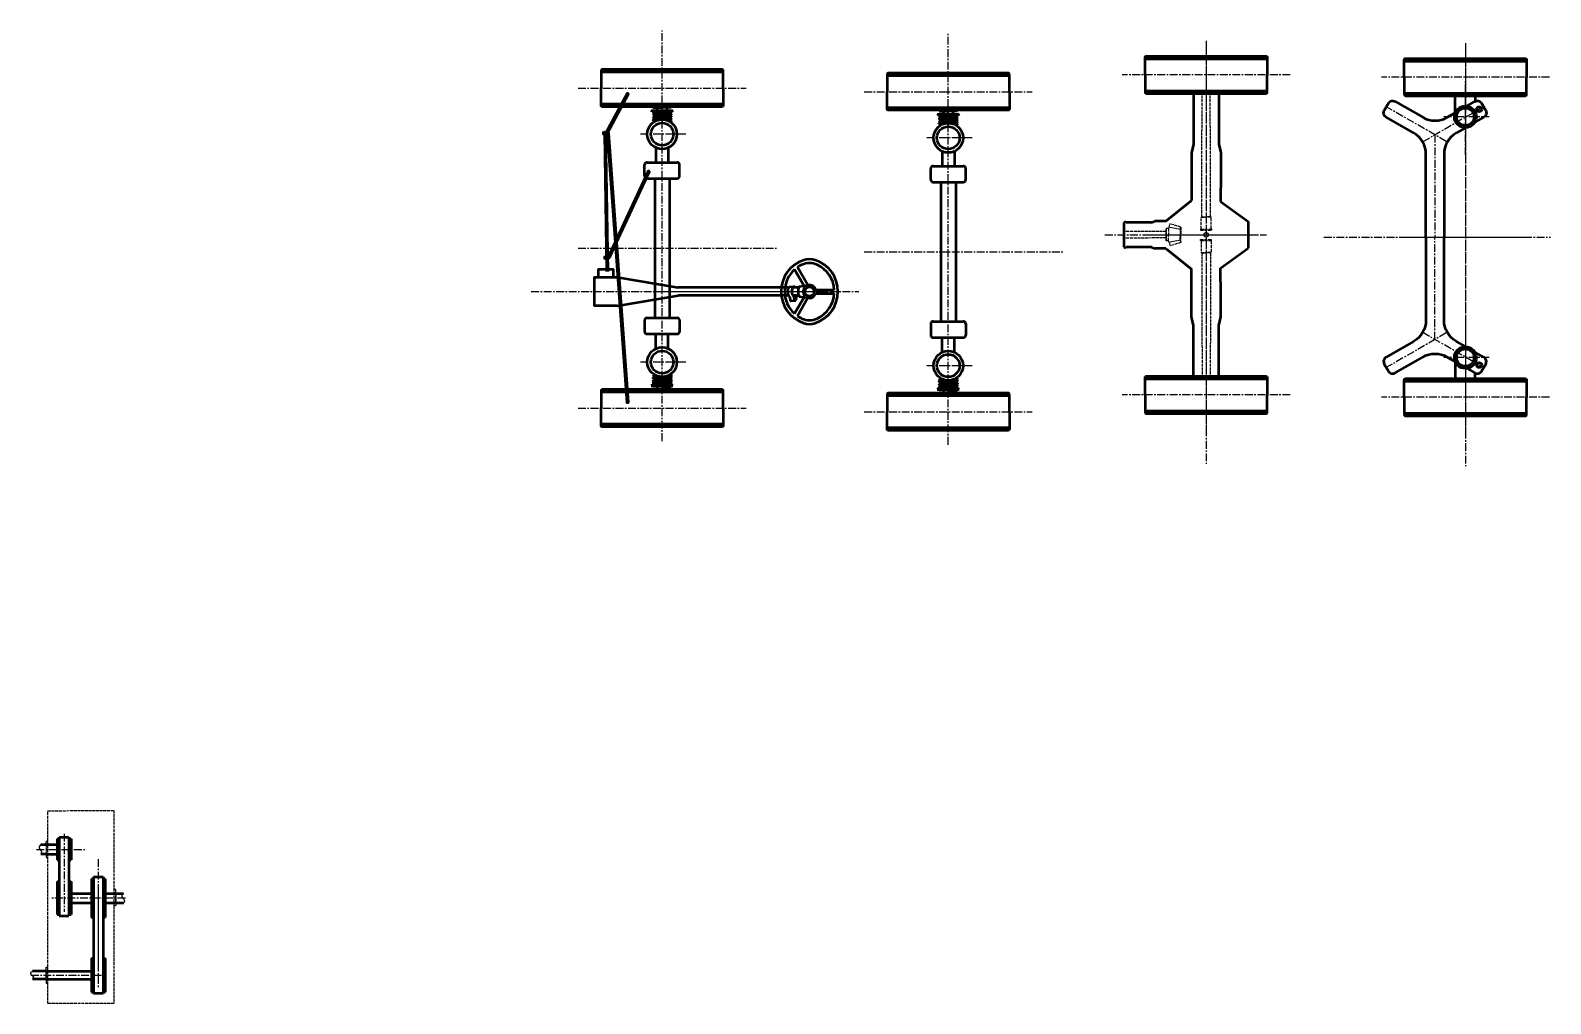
# Model space of a CAD drawing. Header units: millimetres. Extents: x 1201 to 14689, y -21074 to 18809.
# Drawn here: x 1201 to 7373, y -9733 to -5779 of the extents above; entities that cross this region are included whole.
import ezdxf

# ---------------------------------------------------------------- set-up
doc = ezdxf.new("R2010")
doc.units = ezdxf.units.MM
doc.linetypes.add('ACAD_ISO02W100', pattern=[15, 12, -3])
doc.linetypes.add('CENTER', pattern=[50.8, 31.75, -6.35, 6.35, -6.35])
for name, color, linetype, lineweight in [('中心线层', 1, 'CENTER', 25), ('剖面线层', 3, 'Continuous', 25), ('粗实线层', 250, 'Continuous', 50), ('虚线层', 4, 'ACAD_ISO02W100', 25)]:
    doc.layers.add(name, color=color, linetype=linetype, lineweight=lineweight)

msp = doc.modelspace()

# ---------------------------------------------------------------- linework, layer by layer
at = {"layer": '中心线层', "lineweight": -3}
for p, q in [((3765.8, -7447.8), (3765.8, -5779.5)), ((4927.8, -7462.5), (4927.8, -5794.1)), ((5974.9, -5821.5), (5974.9, -7540.4)), ((5974.9, -5826), (5974.9, -6096.9)), ((7027.3, -5831.1), (7027.3, -7550)), ((7027.3, -5835.6), (7027.3, -6106.4)), ((6316.2, -5959.8), (5634.2, -5959.8)), ((7368.6, -5969.4), (6686.6, -5969.4)), ((3424.5, -6014), (4106.5, -6014)), ((4586.5, -6028.6), (5268.5, -6028.6)), ((3424.5, -6664), (4237.3, -6664)), ((4586.5, -6678.6), (5399.3, -6678.6)), ((5974.9, -7126), (5974.9, -7396.9)), ((7027.3, -7135.6), (7027.3, -7406.4)), ((6316.2, -7259.8), (5634.2, -7259.8)), ((7368.6, -7269.4), (6686.6, -7269.4)), ((3424.5, -7314), (4106.5, -7314)), ((4586.5, -7328.6), (5268.5, -7328.6))]:
    msp.add_line(p, q, dxfattribs=at)
at = {"layer": '中心线层'}
for p, q in [((5974.9, -5959.8), (5974.9, -7259.8)), ((7027.3, -5969.4), (7027.3, -7269.4)), ((7027.3, -6284.9), (7027.3, -5985.9)), ((3625.6, -6037.6), (3540, -6197)), ((3765.8, -6087.1), (3765.8, -6157.1)), ((4927.8, -6101.7), (4927.8, -6171.7)), ((6949.9, -6230.3), (6706.4, -6089.7)), ((7101.6, -6089.7), (6857.1, -6230.8)), ((3765.8, -6119.1), (3765.8, -6156.7)), ((4927.8, -6133.8), (4927.8, -6171.4)), ((7123.8, -6130.4), (6938.3, -6130.4)), ((3531.2, -6197.3), (3550.7, -6197.3)), ((3534, -6197), (3542.5, -6758.8)), ((3545.4, -6197), (3625.6, -7290.4)), ((3862.2, -6201.3), (3676.8, -6201.3)), ((5024.3, -6216), (4838.8, -6216)), ((6904, -6203.7), (6904, -6619.4)), ((3710.9, -6352.7), (3548.8, -6702.2)), ((5564, -6609.8), (6180.3, -6609.8)), ((5736.5, -6609.8), (6220, -6609.8)), ((6453.3, -6619.4), (7373.4, -6619.4)), ((6789, -6619.4), (7272.5, -6619.4)), ((6904, -7035.1), (6904, -6619.4)), ((3536.5, -6702.4), (3556, -6702.4)), ((3234.2, -6840.4), (4441.8, -6840.4)), ((3735.8, -6840.4), (4565.1, -6840.4)), ((7027.3, -6953.9), (7027.3, -7252.9)), ((6949.9, -7008.5), (6706.4, -7149.1)), ((7101.6, -7149.1), (6857.1, -7008)), ((3862.2, -7126.7), (3676.8, -7126.7)), ((5024.3, -7141.3), (4838.8, -7141.3)), ((7123.8, -7108.4), (6938.3, -7108.4)), ((3765.8, -7240.9), (3765.8, -7170.9)), ((3765.8, -7208.9), (3765.8, -7171.3)), ((4927.8, -7255.6), (4927.8, -7185.6)), ((4927.8, -7223.5), (4927.8, -7185.9)), ((1337.9, -9042.9), (1337.9, -9359.2)), ((1225.5, -9106.1), (1427.4, -9106.1)), ((1476.5, -9145.8), (1476.5, -9581.7)), ((1586.5, -9303.8), (1287.8, -9303.8)), ((1476.5, -9265.4), (1476.5, -9671.4)), ((1203.3, -9617), (1506.5, -9617))]:
    msp.add_line(p, q, dxfattribs=at)
at = {"layer": '剖面线层'}
for points in [[(1243, -9086.1), (1236.1, -9098.8), (1245.9, -9116.1), (1243, -9126.1)], [(1578.7, -9286), (1571.8, -9295.7), (1582.8, -9314.8), (1578.7, -9325.2)], [(1209.6, -9601), (1200.9, -9609.4), (1213.2, -9625.2), (1209.6, -9633)]]:
    msp.add_spline(points, degree=3, dxfattribs=at)
at = {"layer": '粗实线层'}
for p, q in [((5726.9, -5894.8), (6222.9, -5894.8)), ((6779.3, -5904.4), (7275.3, -5904.4)), ((4013.8, -5949), (3517.8, -5949)), ((5175.8, -5963.6), (4679.8, -5963.6)), ((3623.4, -6036.4), (3537.8, -6195.8)), ((3627.8, -6038.8), (3542.2, -6198.2)), ((5726.9, -6024.8), (6222.9, -6024.8)), ((5923.9, -6035.3), (5923.9, -6241.6)), ((6025.9, -6035.3), (6025.9, -6241.6)), ((6779.3, -6034.4), (7275.3, -6034.4)), ((6985.8, -6114.1), (6985.8, -6044.9)), ((7067.3, -6044.9), (7067.3, -6067.1)), ((4013.8, -6079), (3517.8, -6079)), ((3725.6, -6109.1), (3721, -6104.5)), ((3721, -6104.5), (3809.3, -6104.5)), ((3805.3, -6109.1), (3725.6, -6109.1)), ((3728.3, -6109.1), (3728.3, -6109.1)), ((3728.7, -6089.5), (3728.7, -6092.5)), ((3728.7, -6092.5), (3765.8, -6092.5)), ((3733.3, -6109.1), (3800.8, -6110)), ((3735.8, -6149.4), (3735.8, -6104.5)), ((3745.8, -6104.5), (3745.8, -6092.5)), ((3802.8, -6092.5), (3765.8, -6092.5)), ((3785.8, -6104.5), (3785.8, -6092.5)), ((3795.8, -6149.4), (3795.8, -6104.5)), ((3802.8, -6089.5), (3802.8, -6092.5)), ((3809.3, -6104.5), (3805.3, -6109.1)), ((5175.8, -6093.6), (4679.8, -6093.6)), ((4890.8, -6104.1), (4890.8, -6107.2)), ((4890.8, -6107.2), (4927.8, -6107.2)), ((4907.8, -6119.2), (4907.8, -6107.2)), ((4964.8, -6107.2), (4927.8, -6107.2)), ((4947.8, -6119.2), (4947.8, -6107.2)), ((4964.8, -6104.1), (4964.8, -6107.2)), ((3730.4, -6115.7), (3800.4, -6123.2)), ((3800.4, -6127.9), (3730.4, -6135.4)), ((3730.5, -6122.5), (3773, -6120.3)), ((3800.7, -6113.3), (3730.6, -6110.8)), ((3800.7, -6141.2), (3730.6, -6138.7)), ((3730.8, -6125.8), (3800.9, -6123.3)), ((3730.8, -6141.4), (3800.8, -6141.3)), ((3730.8, -6144.7), (3746, -6144.7)), ((3730.9, -6135.4), (3800.9, -6137.9)), ((3731.2, -6112.5), (3801.2, -6120)), ((3801, -6113.3), (3760.8, -6115.7)), ((3765.8, -6135.8), (3801.2, -6131.2)), ((3800.5, -6146), (3791, -6146.9)), ((3796.5, -6149.8), (3801.4, -6149.2)), ((4887.6, -6123.7), (4883.1, -6119.2)), ((4883.1, -6119.2), (4971.3, -6119.2)), ((4967.3, -6123.7), (4887.6, -6123.7)), ((4890.3, -6123.7), (4890.3, -6123.7)), ((4892.4, -6130.4), (4962.4, -6137.9)), ((4962.4, -6142.6), (4892.4, -6150.1)), ((4892.6, -6137.1), (4935.1, -6134.9)), ((4962.7, -6127.9), (4892.7, -6125.4)), ((4962.7, -6155.9), (4892.7, -6153.4)), ((4892.8, -6156), (4962.8, -6156)), ((4892.8, -6159.3), (4908.1, -6159.3)), ((4892.9, -6140.4), (4962.9, -6137.9)), ((4892.9, -6150.1), (4963, -6152.6)), ((4893.2, -6127.1), (4963.2, -6134.6)), ((4895.3, -6123.7), (4962.8, -6124.6)), ((4897.8, -6164), (4897.8, -6119.2)), ((4963, -6127.9), (4922.8, -6130.3)), ((4927.8, -6150.5), (4963.3, -6145.8)), ((4962.6, -6160.6), (4953.1, -6161.5)), ((4957.8, -6164), (4957.8, -6119.2)), ((4958.6, -6164.5), (4963.4, -6163.8)), ((4971.3, -6119.2), (4967.3, -6123.7)), ((3531.2, -6196.2), (3548.2, -6196.2)), ((3531.2, -6198.2), (3548.2, -6198.2)), ((3531.5, -6197.1), (3540, -6758.8)), ((3536.5, -6197), (3545, -6758.8)), ((3542.9, -6197.2), (3623.1, -7290.6)), ((3547.9, -6196.9), (3628.1, -7290.2)), ((3548.2, -6196.2), (3548.2, -6198.2)), ((3740.8, -6255.9), (3740.8, -6315.6)), ((3790.8, -6255.9), (3790.8, -6315.6)), ((4902.8, -6270.5), (4902.8, -6330.3)), ((4952.8, -6270.5), (4952.8, -6330.3)), ((5923.9, -6241.6), (5915.1, -6276.2)), ((5915.1, -6276.2), (5915.1, -6470.9)), ((6025.9, -6241.6), (6034.6, -6276.2)), ((6034.6, -6276.2), (6034.6, -6364)), ((3708.6, -6351.7), (3546.5, -6701.1)), ((3713.1, -6353.8), (3551, -6703.2)), ((3694.7, -6371), (3694.7, -6325.6)), ((3704.7, -6315.6), (3826.8, -6315.6)), ((3836.8, -6371), (3836.8, -6325.6)), ((4856.8, -6385.7), (4856.8, -6340.3)), ((4866.8, -6330.3), (4988.8, -6330.3)), ((4998.8, -6385.7), (4998.8, -6340.3)), ((3704.7, -6381), (3826.8, -6381)), ((3735.8, -6381), (3735.8, -6947)), ((3795.8, -6381), (3795.8, -6947)), ((4866.8, -6395.7), (4988.8, -6395.7)), ((4897.8, -6395.7), (4897.8, -6961.6)), ((4957.8, -6395.7), (4957.8, -6961.6)), ((6034.6, -6364), (6033.6, -6474.1)), ((5810.6, -6553.9), (5915.1, -6470.9)), ((6033.6, -6474.1), (6144.9, -6555.3)), ((5648.3, -6556.3), (5641.6, -6559.9)), ((5641.6, -6659.8), (5641.6, -6559.9)), ((5650.7, -6559.9), (5648.3, -6556.3)), ((5753.2, -6559.9), (5650.7, -6559.9)), ((5753.2, -6559.9), (5765.8, -6553.9)), ((5811.1, -6553.9), (5765.8, -6553.9)), ((6144.9, -6555.3), (6144.9, -6664.4)), ((5648.3, -6663.4), (5641.6, -6659.8)), ((5650.7, -6659.8), (5648.3, -6663.4)), ((5753.2, -6659.8), (5650.7, -6659.8)), ((5753.2, -6659.8), (5765.8, -6665.8)), ((5810.6, -6665.8), (5765.8, -6665.8)), ((5810.6, -6665.8), (5915.1, -6748.8)), ((6033.6, -6745.6), (6144.9, -6664.4)), ((3536.5, -6701.4), (3553.5, -6701.4)), ((3536.5, -6703.4), (3553.5, -6703.4)), ((3553.5, -6701.4), (3553.5, -6703.4)), ((3583.3, -6782.4), (3831.2, -6824.1)), ((4345.1, -6822.3), (4303.5, -6750.9)), ((4358.1, -6814.8), (4315.9, -6741.2)), ((5915.1, -6943.5), (5915.1, -6748.8)), ((6034.6, -6855.7), (6033.6, -6745.6)), ((4279.6, -6824.1), (3831.2, -6824.1)), ((4281.7, -6820.5), (4300.2, -6819.5)), ((4320.6, -6824.1), (4296.6, -6824.1)), ((4322.3, -6820.2), (4358.1, -6814.8)), ((4389.6, -6833), (4464.8, -6833)), ((4389.6, -6847.8), (4464.8, -6847.8)), ((3583.3, -6898.5), (3831.2, -6856.7)), ((4279.7, -6856.7), (3831.2, -6856.7)), ((4284.2, -6863.6), (4285.2, -6875.1)), ((4285.2, -6875.1), (4285.3, -6875.1)), ((4288.8, -6877.9), (4304.8, -6876.9)), ((4320.6, -6856.7), (4296.7, -6856.7)), ((4301.3, -6862.3), (4302.5, -6874.5)), ((4345.2, -6858.7), (4303.4, -6929.8)), ((4358, -6866.1), (4316, -6939.7)), ((4322.3, -6860.7), (4358, -6866.1)), ((6034.6, -6943.5), (6034.6, -6855.7)), ((3694.7, -6957), (3694.7, -7002.4)), ((3704.7, -6947), (3826.8, -6947)), ((3836.8, -6957), (3836.8, -7002.4)), ((4856.8, -6971.6), (4856.8, -7017)), ((4866.8, -6961.6), (4988.8, -6961.6)), ((4998.8, -6971.6), (4998.8, -7017)), ((5923.9, -6978.1), (5915.1, -6943.5)), ((6025.9, -6978.1), (6034.6, -6943.5)), ((3704.7, -7012.4), (3826.8, -7012.4)), ((3740.8, -7072.1), (3740.8, -7012.4)), ((3790.8, -7072.1), (3790.8, -7012.4)), ((4866.8, -7027), (4988.8, -7027)), ((4902.8, -7086.8), (4902.8, -7027)), ((4952.8, -7086.8), (4952.8, -7027)), ((5923.9, -7184.3), (5923.9, -6978.1)), ((6025.9, -7184.3), (6025.9, -6978.1)), ((6985.8, -7124.7), (6985.8, -7193.9)), ((3725.6, -7218.9), (3721, -7223.5)), ((3805.3, -7218.9), (3725.6, -7218.9)), ((3728.3, -7218.9), (3728.3, -7218.9)), ((3800.4, -7200.1), (3730.4, -7192.6)), ((3730.4, -7212.3), (3800.4, -7204.8)), ((3730.5, -7205.5), (3773, -7207.7)), ((3800.7, -7186.8), (3730.6, -7189.3)), ((3800.7, -7214.7), (3730.6, -7217.3)), ((3730.8, -7183.3), (3746, -7183.3)), ((3730.8, -7186.6), (3800.8, -7186.7)), ((3730.8, -7202.2), (3800.9, -7204.8)), ((3730.9, -7192.6), (3800.9, -7190.1)), ((3731.2, -7215.5), (3801.2, -7208)), ((3733.3, -7218.9), (3800.8, -7218.1)), ((3735.8, -7178.6), (3735.8, -7223.5)), ((3801, -7214.8), (3760.8, -7212.4)), ((3765.8, -7192.2), (3801.2, -7196.8)), ((3800.5, -7182.1), (3791, -7181.2)), ((3795.8, -7178.6), (3795.8, -7223.5)), ((3796.5, -7178.2), (3801.4, -7178.8)), ((3809.3, -7223.5), (3805.3, -7218.9)), ((4962.4, -7214.7), (4892.4, -7207.2)), ((4892.4, -7226.9), (4962.4, -7219.4)), ((4892.6, -7220.2), (4935.1, -7222.4)), ((4962.7, -7201.4), (4892.7, -7203.9)), ((4892.8, -7198), (4908.1, -7198)), ((4892.8, -7201.3), (4962.8, -7201.3)), ((4892.9, -7207.2), (4963, -7204.7)), ((4892.9, -7216.9), (4962.9, -7219.4)), ((4897.8, -7193.3), (4897.8, -7238.1)), ((4927.8, -7206.8), (4963.3, -7211.5)), ((4962.6, -7196.7), (4953.1, -7195.8)), ((4957.8, -7193.3), (4957.8, -7238.1)), ((4958.6, -7192.8), (4963.4, -7193.4)), ((5726.9, -7194.8), (6222.9, -7194.8)), ((6779.3, -7204.4), (7275.3, -7204.4)), ((7067.3, -7193.9), (7067.3, -7171.7)), ((4013.8, -7249), (3517.8, -7249)), ((3721, -7223.5), (3809.3, -7223.5)), ((3728.7, -7238.5), (3728.7, -7235.5)), ((3728.7, -7235.5), (3765.8, -7235.5)), ((3745.8, -7223.5), (3745.8, -7235.5)), ((3802.8, -7235.5), (3765.8, -7235.5)), ((3785.8, -7223.5), (3785.8, -7235.5)), ((3802.8, -7238.5), (3802.8, -7235.5)), ((5175.8, -7263.6), (4679.8, -7263.6)), ((4887.6, -7233.5), (4883.1, -7238.1)), ((4883.1, -7238.1), (4971.3, -7238.1)), ((4967.3, -7233.5), (4887.6, -7233.5)), ((4890.3, -7233.5), (4890.3, -7233.5)), ((4890.8, -7253.1), (4890.8, -7250.1)), ((4890.8, -7250.1), (4927.8, -7250.1)), ((4962.7, -7229.4), (4892.7, -7231.9)), ((4893.2, -7230.2), (4963.2, -7222.7)), ((4895.3, -7233.5), (4962.8, -7232.7)), ((4907.8, -7238.1), (4907.8, -7250.1)), ((4963, -7229.4), (4922.8, -7227)), ((4964.8, -7250.1), (4927.8, -7250.1)), ((4947.8, -7238.1), (4947.8, -7250.1)), ((4964.8, -7253.1), (4964.8, -7250.1)), ((4971.3, -7238.1), (4967.3, -7233.5)), ((5726.9, -7324.8), (6222.9, -7324.8)), ((6779.3, -7334.4), (7275.3, -7334.4)), ((4013.8, -7379), (3517.8, -7379)), ((5175.8, -7393.6), (4679.8, -7393.6)), ((1310, -9063.7), (1318.3, -9063.7)), ((1310, -9063.7), (1310, -9148.4)), ((1318.3, -9057), (1318.3, -9375.7)), ((1318.3, -9057), (1357.5, -9057)), ((1357.5, -9057), (1357.5, -9375.7)), ((1357.5, -9063.7), (1365.8, -9063.7)), ((1365.8, -9063.7), (1365.8, -9148.4)), ((1243, -9086.1), (1264.6, -9086.1)), ((1264.6, -9126.1), (1243, -9126.1)), ((1264.6, -9086.1), (1310, -9086.1)), ((1264.6, -9126.1), (1310, -9126.1)), ((1310, -9148.4), (1318.3, -9148.4)), ((1357.5, -9148.4), (1365.8, -9148.4)), ((1310, -9236.5), (1318.3, -9236.5)), ((1310, -9236.5), (1310, -9371)), ((1357.5, -9236.5), (1365.8, -9236.5)), ((1365.8, -9236.5), (1365.8, -9371)), ((1448.6, -9225.3), (1448.6, -9382.2)), ((1448.6, -9225.3), (1456.9, -9225.3)), ((1456.9, -9217.6), (1456.9, -9690.1)), ((1456.9, -9217.6), (1496.1, -9217.6)), ((1496.1, -9217.6), (1496.1, -9690.1)), ((1496.1, -9225.3), (1504.3, -9225.3)), ((1504.3, -9225.3), (1504.3, -9382.2)), ((1448.6, -9286), (1365.8, -9286)), ((1578.7, -9286), (1504.3, -9286)), ((1310, -9371), (1318.3, -9371)), ((1318.3, -9375.7), (1357.5, -9375.7)), ((1357.5, -9371), (1365.8, -9371)), ((1448.6, -9325.1), (1365.8, -9325.1)), ((1547.1, -9325.2), (1504.3, -9325.1)), ((1578.7, -9325.2), (1547.1, -9325.2)), ((1448.6, -9382.2), (1456.9, -9382.2)), ((1496.1, -9382.2), (1504.3, -9382.2)), ((1448.6, -9548.1), (1456.9, -9548.1)), ((1448.6, -9548.1), (1448.6, -9685.9)), ((1496.1, -9548.1), (1504.3, -9548.1)), ((1504.3, -9548.1), (1504.3, -9685.9)), ((1264.6, -9601), (1209.6, -9601)), ((1264.6, -9601), (1448.6, -9601)), ((1264.6, -9633), (1209.6, -9633)), ((1264.6, -9633), (1448.6, -9633)), ((1448.6, -9685.9), (1456.9, -9685.9)), ((1456.9, -9690.1), (1496.1, -9690.1)), ((1496.1, -9685.9), (1504.3, -9685.9))]:
    msp.add_line(p, q, dxfattribs=at)
for points in [[(5726.9, -5959.8), (5726.9, -5889.3, -0.414214), (5731.9, -5884.3), (6217.9, -5884.3, -0.414214), (6222.9, -5889.3), (6222.9, -5959.8)], [(6779.3, -5969.4), (6779.3, -5898.9, -0.414214), (6784.3, -5893.9), (7270.3, -5893.9, -0.414214), (7275.3, -5898.9), (7275.3, -5969.4)], [(4013.8, -6014), (4013.8, -5943.5, 0.414214), (4008.8, -5938.5), (3522.8, -5938.5, 0.414214), (3517.8, -5943.5), (3517.8, -6014)], [(5175.8, -6028.6), (5175.8, -5958.1, 0.414214), (5170.8, -5953.1), (4684.8, -5953.1, 0.414214), (4679.8, -5958.1), (4679.8, -6028.6)], [(5726.9, -5959.8), (5726.9, -6030.3, 0.414214), (5731.9, -6035.3), (6217.9, -6035.3, 0.414214), (6222.9, -6030.3), (6222.9, -5959.8)], [(6779.3, -5969.4), (6779.3, -6039.9, 0.414214), (6784.3, -6044.9), (7270.3, -6044.9, 0.414214), (7275.3, -6039.9), (7275.3, -5969.4)], [(4013.8, -6014), (4013.8, -6084.5, -0.414214), (4008.8, -6089.5), (3522.8, -6089.5, -0.414214), (3517.8, -6084.5), (3517.8, -6014)], [(5175.8, -6028.6), (5175.8, -6099.1, -0.414214), (5170.8, -6104.1), (4684.8, -6104.1, -0.414214), (4679.8, -6099.1), (4679.8, -6028.6)], [(6867.2, -6619.4), (6867.2, -6282.7, 0.267949), (6817.2, -6196.1), (6705.4, -6131.5, -0.414214), (6698.1, -6104.2), (6714.8, -6075.2, -0.414214), (6742.1, -6067.9), (6854, -6132.4, 0.267949), (6954, -6132.4), (6985.8, -6114.1)], [(7034, -6086.3), (7065.9, -6067.9, -0.414214), (7093.2, -6075.2), (7109.9, -6104.2, -0.414214), (7102.6, -6131.5), (7065.9, -6152.7)], [(7027.3, -6175), (6990.8, -6196.1, 0.267949), (6940.8, -6282.7), (6940.8, -6619.4)], [(6867.2, -6619.4), (6867.2, -6956.1, -0.267949), (6817.2, -7042.7), (6705.4, -7107.3, 0.414214), (6698.1, -7134.6), (6714.8, -7163.6, 0.414214), (6742.1, -7171), (6854, -7106.4, -0.267949), (6954, -7106.4), (6985.8, -7124.7)], [(7027.3, -7063.8), (6990.8, -7042.7, -0.267949), (6940.8, -6956.1), (6940.8, -6619.4)], [(7034, -7152.5), (7065.9, -7171, 0.414214), (7093.2, -7163.6), (7109.9, -7134.6, 0.414214), (7102.6, -7107.3), (7065.9, -7086.1)], [(5726.9, -7259.8), (5726.9, -7189.3, -0.414214), (5731.9, -7184.3), (6217.9, -7184.3, -0.414214), (6222.9, -7189.3), (6222.9, -7259.8)], [(6779.3, -7269.4), (6779.3, -7198.9, -0.414214), (6784.3, -7193.9), (7270.3, -7193.9, -0.414214), (7275.3, -7198.9), (7275.3, -7269.4)], [(4013.8, -7314), (4013.8, -7243.5, 0.414214), (4008.8, -7238.5), (3522.8, -7238.5, 0.414214), (3517.8, -7243.5), (3517.8, -7314)], [(5175.8, -7328.6), (5175.8, -7258.1, 0.414214), (5170.8, -7253.1), (4684.8, -7253.1, 0.414214), (4679.8, -7258.1), (4679.8, -7328.6)], [(5726.9, -7259.8), (5726.9, -7330.3, 0.414214), (5731.9, -7335.3), (6217.9, -7335.3, 0.414214), (6222.9, -7330.3), (6222.9, -7259.8)], [(6779.3, -7269.4), (6779.3, -7339.9, 0.414214), (6784.3, -7344.9), (7270.3, -7344.9, 0.414214), (7275.3, -7339.9), (7275.3, -7269.4)], [(4013.8, -7314), (4013.8, -7384.5, -0.414214), (4008.8, -7389.5), (3522.8, -7389.5, -0.414214), (3517.8, -7384.5), (3517.8, -7314)], [(5175.8, -7328.6), (5175.8, -7399.1, -0.414214), (5170.8, -7404.1), (4684.8, -7404.1, -0.414214), (4679.8, -7399.1), (4679.8, -7328.6)]]:
    msp.add_lwpolyline(points, format="xyb", dxfattribs=at)
for points in [[(3529.5, -6191.9), (3531.2, -6191.9), (3531.2, -6202.5), (3529.5, -6202.5), (3528.5, -6201.5), (3528.5, -6192.9)], [(3534.8, -6697.1), (3536.5, -6697.1), (3536.5, -6707.7), (3534.8, -6707.7), (3533.8, -6706.7), (3533.8, -6698.1)]]:
    msp.add_lwpolyline(points, close=True, dxfattribs=at)
for points in [[(3583.3, -6898.5), (3491.9, -6898.5), (3491.9, -6782.4), (3583.3, -6782.4)], [(3507.3, -6782.4), (3507.3, -6749.3), (3566.8, -6749.3), (3566.8, -6782.4)]]:
    msp.add_lwpolyline(points, dxfattribs=at)
for centre, radius in [((3625.6, -6037.6), 2.5), ((7027.3, -6130.4), 44.6), ((7027.3, -6130.4), 35.4), ((7083.8, -6099.9), 10.2), ((3765.8, -6201.3), 60), ((3765.8, -6201.3), 45.9), ((4927.8, -6216), 60), ((4927.8, -6216), 45.9), ((3534, -6197), 2.5), ((3540, -6197), 2.5), ((3545.4, -6197), 2.5), ((3710.9, -6352.7), 2.5), ((3541.6, -6702.3), 2.5), ((3548.8, -6702.2), 2.5), ((4364.3, -6840.4), 19), ((3765.8, -7126.7), 60), ((3765.8, -7126.7), 45.9), ((4927.8, -7141.3), 60), ((4927.8, -7141.3), 45.9), ((7027.3, -7108.4), 44.6), ((7027.3, -7108.4), 35.4), ((7083.8, -7138.9), 10.2), ((3625.6, -7290.4), 2.5)]:
    msp.add_circle(centre, radius, dxfattribs=at)
for centre, radius, start, end in [((3704.7, -6325.6), 10, 90, 180), ((3826.8, -6325.6), 10, 0, 90), ((4866.8, -6340.3), 10, 90, 180), ((4988.8, -6340.3), 10, 0, 90), ((3704.7, -6371), 10, 180, 270), ((3826.8, -6371), 10, 270, 0), ((4866.8, -6385.7), 10, 180, 270), ((4988.8, -6385.7), 10, 270, 0), ((4383.4, -6840.4), 134.7, 108.40848, 251.59152), ((4364.3, -6798.7), 74.1, 65.13671, 114.86329), ((4364.3, -6782.9), 74.1, 71.59152, 108.40848), ((4345.1, -6840.4), 134.7, 288.40848, 71.59152), ((4383.6, -6840.4), 120.1, 131.83423, 228.1047), ((4383.6, -6840.4), 120.1, 114.86329, 124.31123), ((4344.9, -6840.4), 120.1, 3.53645, 65.13671), ((4312.6, -6840.4), 36.8, 147.35333, 219.25782), ((4322.3, -6840.4), 30.3, 136.62796, 226.33829), ((4297.3, -6827.3), 8.28, 22.36597, 69.33653), ((4363.9, -6840.4), 46.3, 154.03895, 205.96105), ((4364.3, -6840.4), 26.4, 136.5609, 223.79204), ((4364.3, -6840.4), 26.4, 256.38967, 343.68614), ((4364.3, -6840.4), 26.4, 16.31386, 103.51984), ((4344.9, -6840.4), 120.1, 294.86329, 356.46355), ((4288.2, -6875), 2.91, 180.97801, 281.59443), ((4305.4, -6874.1), 2.91, 181.94294, 9.03609), ((4330.1, -6871.9), 21.9, 136.12198, 184.35248), ((3704.7, -6957), 10, 90, 180), ((3826.8, -6957), 10, 0, 90), ((4383.6, -6840.4), 120.1, 235.73879, 245.13671), ((4364.3, -6882.2), 74.1, 245.13671, 294.86329), ((4364.3, -6898), 74.1, 251.59152, 288.40848), ((4866.8, -6971.6), 10, 90, 180), ((4988.8, -6971.6), 10, 0, 90), ((3704.7, -7002.4), 10, 180, 270), ((3826.8, -7002.4), 10, 270, 0), ((4866.8, -7017), 10, 180, 270), ((4988.8, -7017), 10, 270, 0)]:
    msp.add_arc(centre, radius, start, end, dxfattribs=at)
at = {"layer": '粗实线层', "extrusion": (0, 0, -1)}
for centre in [(3730.8, -6109.1), (3800.8, -6111.6), (3730.8, -6114.1), (3730.8, -6124.1), (3730.8, -6137.1), (3800.8, -6121.6), (3800.8, -6129.6), (3800.8, -6139.6), (3800.9, -6147.6), (4892.8, -6123.7), (4892.8, -6128.7), (4892.8, -6138.7), (4892.8, -6151.7), (4962.8, -6126.2), (4962.8, -6136.2), (4962.8, -6144.2), (4962.8, -6154.2), (4962.9, -6162.2)]:
    msp.add_ellipse(centre, major_axis=(-2.5, 0), ratio=0.660735, dxfattribs=at)
for centre, start_param, end_param in [((3730.8, -6143), 0, 1.570796), ((3730.8, -6143), 4.712389, 6.283185), ((4892.8, -6157.7), 0, 1.570796), ((4892.8, -6157.7), 4.712389, 6.283185)]:
    msp.add_ellipse(centre, major_axis=(-2.5, 0), ratio=0.660735, start_param=start_param, end_param=end_param, dxfattribs=at)
at = {"layer": '粗实线层'}
for centre, start_param, end_param in [((3730.8, -7185), 4.712389, 6.283185), ((3730.8, -7185), 0, 1.570796), ((4892.8, -7199.6), 4.712389, 6.283185), ((4892.8, -7199.6), 0, 1.570796)]:
    msp.add_ellipse(centre, major_axis=(-2.5, 0), ratio=0.660735, start_param=start_param, end_param=end_param, dxfattribs=at)
for centre in [(3730.8, -7190.9), (3730.8, -7203.9), (3730.8, -7213.9), (3730.8, -7218.9), (3800.8, -7188.4), (3800.8, -7198.4), (3800.8, -7206.4), (3800.8, -7216.4), (3800.9, -7180.4), (4892.8, -7205.6), (4892.8, -7218.5), (4962.8, -7203.1), (4962.8, -7213.1), (4962.8, -7221), (4962.9, -7195.1), (4892.8, -7228.5), (4892.8, -7233.5), (4962.8, -7231)]:
    msp.add_ellipse(centre, major_axis=(-2.5, 0), ratio=0.660735, dxfattribs=at)
at = {"layer": '虚线层'}
for p, q in [((5956.9, -6536.4), (5958.4, -6035.3)), ((5992.9, -6536.4), (5991.4, -6035.3)), ((5956.9, -6536.4), (5955.2, -6537.8)), ((5955.2, -6584.9), (5955.2, -6537.8)), ((5955.2, -6537.8), (5974.9, -6537.8)), ((5956.9, -6536.4), (5974.9, -6536.4)), ((5992.9, -6536.4), (5974.9, -6536.4)), ((5994.5, -6537.8), (5974.9, -6537.8)), ((5992.9, -6536.4), (5994.5, -6537.8)), ((5994.5, -6583.4), (5994.5, -6537.8)), ((5812.7, -6596.3), (5641.7, -6596.3)), ((5821.7, -6584.8), (5812.7, -6584.8)), ((5812.7, -6584.8), (5812.7, -6609.8)), ((5812.7, -6609.8), (5812.7, -6587.3)), ((5824.5, -6579.3), (5821.7, -6584.8)), ((5821.7, -6584.8), (5821.7, -6609.8)), ((5824.5, -6579.3), (5827.8, -6565.1)), ((5870, -6588.5), (5824.5, -6579.3)), ((5872.2, -6578.6), (5827.8, -6565.1)), ((5869.9, -6588.6), (5872.2, -6578.6)), ((5869.9, -6588.6), (5869.9, -6609.8)), ((5872.2, -6578.6), (5872.2, -6609.8)), ((5952.5, -6586.4), (5952.5, -6590.9)), ((5953.7, -6586.4), (5952.5, -6586.4)), ((5952.5, -6590.9), (5997.2, -6590.9)), ((5953.7, -6586.4), (5996, -6586.4)), ((5994.5, -6583.4), (5994.5, -6584.9)), ((5996, -6586.4), (5997.2, -6586.4)), ((5997.2, -6586.4), (5997.2, -6590.9)), ((5812.7, -6622.4), (5641.7, -6623.3)), ((5812.7, -6634.9), (5812.7, -6609.8)), ((5812.7, -6609.8), (5812.7, -6632.3)), ((5821.7, -6634.9), (5812.7, -6634.9)), ((5821.7, -6634.9), (5821.7, -6609.8)), ((5824.5, -6640.4), (5821.7, -6634.9)), ((5870, -6631.2), (5824.5, -6640.4)), ((5824.5, -6640.4), (5827.8, -6654.6)), ((5872.2, -6641.1), (5827.8, -6654.6)), ((5869.9, -6631.1), (5869.9, -6609.8)), ((5869.9, -6631.1), (5872.2, -6641.1)), ((5872.2, -6641.1), (5872.2, -6609.8)), ((5952.5, -6633.3), (5952.5, -6628.8)), ((5952.5, -6628.8), (5997.2, -6628.8)), ((5953.7, -6633.3), (5952.5, -6633.3)), ((5953.7, -6633.3), (5996, -6633.3)), ((5955.2, -6634.8), (5955.2, -6681.9)), ((5994.5, -6636.3), (5994.5, -6634.8)), ((5994.5, -6636.3), (5994.5, -6681.9)), ((5996, -6633.3), (5997.2, -6633.3)), ((5997.2, -6633.3), (5997.2, -6628.8)), ((5955.2, -6681.9), (5974.9, -6681.9)), ((5956.9, -6683.3), (5955.2, -6681.9)), ((5956.9, -6683.3), (5958.3, -7184.3)), ((5956.9, -6683.3), (5974.9, -6683.3)), ((5994.5, -6681.9), (5974.9, -6681.9)), ((5992.9, -6683.3), (5974.9, -6683.3)), ((5992.9, -6683.3), (5991.4, -7184.3)), ((5992.9, -6683.3), (5994.5, -6681.9)), ((1264.6, -9086.1), (1264.6, -9073)), ((1264.6, -9073), (1271.9, -9073)), ((1264.6, -9086.1), (1264.6, -9126.1)), ((1264.6, -9126.1), (1264.6, -9139.1)), ((1264.6, -9139.1), (1271.9, -9139.1)), ((1547.1, -9268.9), (1539.8, -9268.9)), ((1547.1, -9282), (1547.1, -9268.9)), ((1547.1, -9322), (1547.1, -9282)), ((1547.1, -9286), (1547.1, -9321.5)), ((1547.1, -9335.1), (1539.8, -9335.1)), ((1547.1, -9322), (1547.1, -9335.1)), ((1264.6, -9597), (1264.6, -9583.9)), ((1264.6, -9583.9), (1271.9, -9583.9)), ((1264.6, -9597), (1264.6, -9637)), ((1264.6, -9633), (1264.6, -9597.5)), ((1264.6, -9637), (1264.6, -9650.1)), ((1264.6, -9650.1), (1271.9, -9650.1))]:
    msp.add_line(p, q, dxfattribs=at)
msp.add_lwpolyline([(1271.9, -8949), (1539.8, -8948.4), (1539.8, -9731.8), (1271.9, -9732.5)], close=True, dxfattribs=at)
msp.add_circle((5974.9, -6609.8), 9, dxfattribs=at)
for centre, start, end in [((5953.7, -6584.9), 270, 360), ((5996, -6584.9), 180, 270), ((5953.7, -6634.8), 0, 90), ((5996, -6634.8), 90, 180)]:
    msp.add_arc(centre, 1.5, start, end, dxfattribs=at)

doc.saveas('drawing.dxf')
